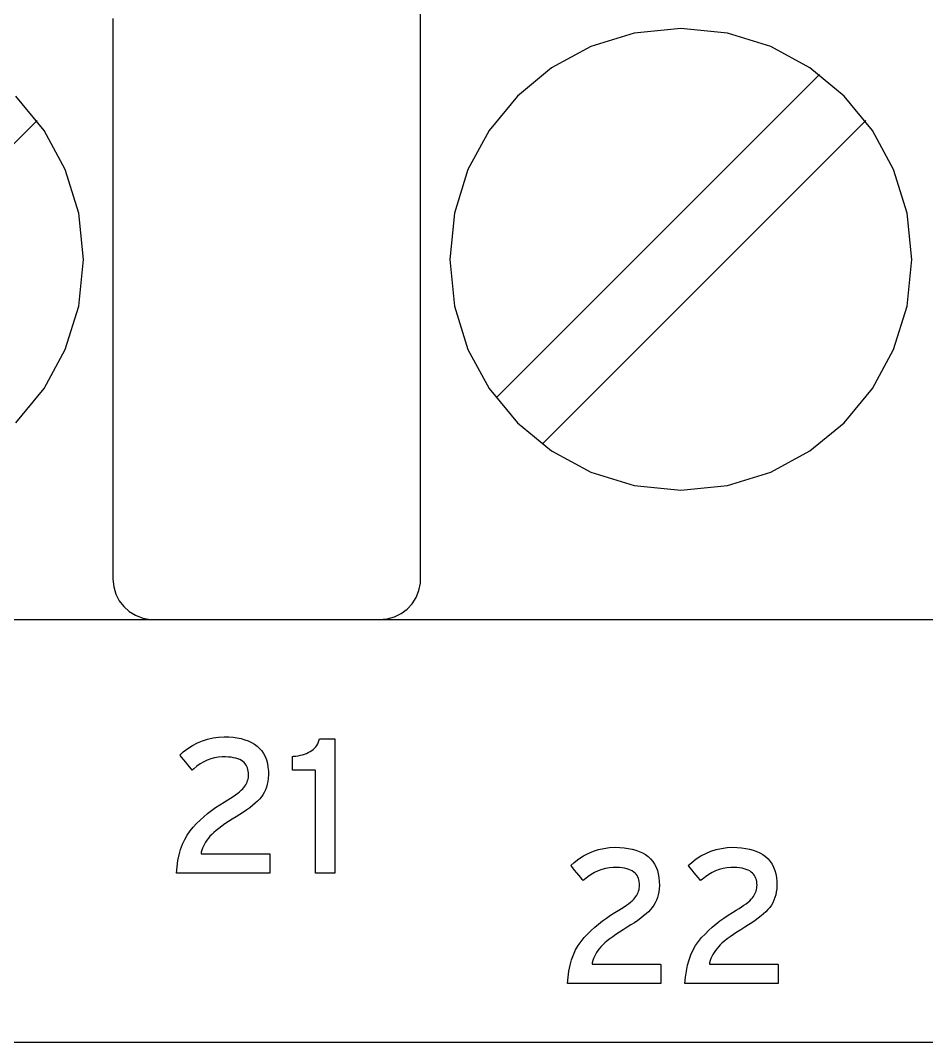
# Model space of a CAD drawing. Extents: x 1 to 47.7, y 0.2 to 35.
# Drawn here: x 33.393 to 34.049, y 8.915 to 9.655 of the extents above; entities that cross this region are included whole.
import ezdxf

# ---------------------------------------------------------------- set-up
doc = ezdxf.new("R2010")
doc.units = 0
doc.header["$MEASUREMENT"] = 0
for name, color, linetype in [('7_1__EMPTY_IO_BOARD_POSITI', 7, 'CONTINUOUS'), ('7_2___8__INDEPENDENT_INPUT', 7, 'CONTINUOUS'), ('7_3___8__OPTOISO_INDEPENDE', 7, 'CONTINUOUS'), ('7_4___24__OPTOISO_INDEPEND', 7, 'CONTINUOUS'), ('7_5___8__INDEPENDENT_INPUT', 7, 'CONTINUOUS'), ('7_6____8__INDEPENDENT_INPU', 7, 'CONTINUOUS'), ('7_7____8__OPTOISO_INDEPEND', 7, 'CONTINUOUS'), ('7_8____8__OPTOISO_INDEPEND', 7, 'CONTINUOUS'), ('8_0_____DWG', 7, 'CONTINUOUS')]:
    doc.layers.add(name, color=color, linetype=linetype)

msp = doc.modelspace()

# ---------------------------------------------------------------- linework, layer by layer
at = {"layer": '7_1__EMPTY_IO_BOARD_POSITI'}
msp.add_lwpolyline([(34.71743, 9.22102), (34.31052, 9.22102), (34.11066, 9.22102), (33.91481, 9.22102), (33.72421, 9.22102), (33.54009, 9.22102), (33.45083, 9.22102), (33.36365, 9.22102)], dxfattribs=at)
at = {"layer": '7_2___8__INDEPENDENT_INPUT'}
for points in [[(33.45966, 9.65651), (33.45966, 9.62678), (33.45966, 9.575), (33.45966, 9.5092), (33.45966, 9.43739), (33.45966, 9.36757), (33.45966, 9.30778), (33.45966, 9.26603), (33.45966, 9.25033), (33.4602, 9.24477), (33.46176, 9.23956), (33.46423, 9.23481), (33.46752, 9.2306), (33.47151, 9.22704), (33.47612, 9.22423), (33.48125, 9.22226), (33.48678, 9.22122), (33.49129, 9.22109), (33.50309, 9.22109), (33.52364, 9.22109), (33.54976, 9.22109), (33.57827, 9.22109), (33.60598, 9.22109), (33.62971, 9.22109), (33.64629, 9.22109), (33.65252, 9.22109), (33.65822, 9.22162), (33.66356, 9.22313), (33.66843, 9.22554), (33.67275, 9.22874), (33.6764, 9.23263), (33.67929, 9.23712), (33.68131, 9.24212), (33.68237, 9.24751), (33.68251, 9.25442), (33.68251, 9.28415), (33.68251, 9.33593), (33.68251, 9.40173), (33.68251, 9.47354), (33.68251, 9.54335), (33.68251, 9.60315), (33.68251, 9.6449), (33.68251, 9.6606)], [(33.73721, 9.38165), (33.97148, 9.61592)], [(33.38931, 9.36373), (33.40974, 9.38846), (33.42516, 9.41684), (33.43491, 9.4482), (33.43831, 9.48189), (33.43491, 9.51559), (33.42516, 9.54701), (33.40974, 9.57545), (33.38931, 9.60024)], [(33.17063, 9.34823), (33.40489, 9.5825)], [(33.77063, 9.34823), (34.0049, 9.5825)], [(33.27314, 9.22109), (33.39452, 9.22109), (33.52036, 9.22109), (33.6502, 9.22109), (33.78361, 9.22109), (33.92013, 9.22109), (34.05933, 9.22109), (34.20075, 9.22109), (34.4885, 9.22109), (34.7798, 9.22109)]]:
    msp.add_lwpolyline(points, dxfattribs=at)
msp.add_lwpolyline([(33.70363, 9.48189), (33.70703, 9.4482), (33.71678, 9.41684), (33.73221, 9.38846), (33.75265, 9.36373), (33.77743, 9.34334), (33.80587, 9.32794), (33.8373, 9.31821), (33.87106, 9.31481), (33.90475, 9.31821), (33.93615, 9.32794), (33.96456, 9.34334), (33.98931, 9.36373), (34.00974, 9.38846), (34.02517, 9.41684), (34.03492, 9.4482), (34.03832, 9.48189), (34.03492, 9.51559), (34.02517, 9.54701), (34.00974, 9.57545), (33.98931, 9.60024), (33.96456, 9.6207), (33.93615, 9.63616), (33.90475, 9.64593), (33.87106, 9.64934), (33.8373, 9.64593), (33.80587, 9.63616), (33.77743, 9.6207), (33.75265, 9.60024), (33.73221, 9.57545), (33.71678, 9.54701), (33.70703, 9.51559)], close=True, dxfattribs=at)
at = {"layer": '7_3___8__OPTOISO_INDEPENDE'}
for points in [[(33.45966, 9.65651), (33.45966, 9.62678), (33.45966, 9.575), (33.45966, 9.5092), (33.45966, 9.43739), (33.45966, 9.36757), (33.45966, 9.30778), (33.45966, 9.26603), (33.45966, 9.25033), (33.4602, 9.24477), (33.46176, 9.23956), (33.46423, 9.23481), (33.46752, 9.2306), (33.47151, 9.22704), (33.47612, 9.22423), (33.48125, 9.22226), (33.48678, 9.22122), (33.49129, 9.22109), (33.50309, 9.22109), (33.52364, 9.22109), (33.54976, 9.22109), (33.57827, 9.22109), (33.60598, 9.22109), (33.62971, 9.22109), (33.64629, 9.22109), (33.65252, 9.22109), (33.65822, 9.22162), (33.66356, 9.22313), (33.66843, 9.22554), (33.67275, 9.22874), (33.6764, 9.23263), (33.67929, 9.23712), (33.68131, 9.24212), (33.68237, 9.24751), (33.68251, 9.25442), (33.68251, 9.28415), (33.68251, 9.33593), (33.68251, 9.40173), (33.68251, 9.47354), (33.68251, 9.54335), (33.68251, 9.60315), (33.68251, 9.6449), (33.68251, 9.6606)], [(33.73721, 9.38165), (33.97148, 9.61592)], [(33.38931, 9.36373), (33.40974, 9.38846), (33.42516, 9.41684), (33.43491, 9.4482), (33.43831, 9.48189), (33.43491, 9.51559), (33.42516, 9.54701), (33.40974, 9.57545), (33.38931, 9.60024)], [(33.17063, 9.34823), (33.40489, 9.5825)], [(33.77063, 9.34823), (34.0049, 9.5825)], [(33.27314, 9.22109), (33.39452, 9.22109), (33.52036, 9.22109), (33.6502, 9.22109), (33.78361, 9.22109), (33.92013, 9.22109), (34.05933, 9.22109), (34.20075, 9.22109), (34.4885, 9.22109), (34.7798, 9.22109)]]:
    msp.add_lwpolyline(points, dxfattribs=at)
msp.add_lwpolyline([(33.70363, 9.48189), (33.70703, 9.4482), (33.71678, 9.41684), (33.73221, 9.38846), (33.75265, 9.36373), (33.77743, 9.34334), (33.80587, 9.32794), (33.8373, 9.31821), (33.87106, 9.31481), (33.90475, 9.31821), (33.93615, 9.32794), (33.96456, 9.34334), (33.98931, 9.36373), (34.00974, 9.38846), (34.02517, 9.41684), (34.03492, 9.4482), (34.03832, 9.48189), (34.03492, 9.51559), (34.02517, 9.54701), (34.00974, 9.57545), (33.98931, 9.60024), (33.96456, 9.6207), (33.93615, 9.63616), (33.90475, 9.64593), (33.87106, 9.64934), (33.8373, 9.64593), (33.80587, 9.63616), (33.77743, 9.6207), (33.75265, 9.60024), (33.73221, 9.57545), (33.71678, 9.54701), (33.70703, 9.51559)], close=True, dxfattribs=at)
at = {"layer": '7_4___24__OPTOISO_INDEPEND'}
for points in [[(33.45966, 9.65651), (33.45966, 9.62678), (33.45966, 9.575), (33.45966, 9.5092), (33.45966, 9.43739), (33.45966, 9.36757), (33.45966, 9.30778), (33.45966, 9.26603), (33.45966, 9.25033), (33.4602, 9.24477), (33.46176, 9.23956), (33.46423, 9.23481), (33.46752, 9.2306), (33.47151, 9.22704), (33.47612, 9.22423), (33.48125, 9.22226), (33.48678, 9.22122), (33.49129, 9.22109), (33.50309, 9.22109), (33.52364, 9.22109), (33.54976, 9.22109), (33.57827, 9.22109), (33.60598, 9.22109), (33.62971, 9.22109), (33.64629, 9.22109), (33.65252, 9.22109), (33.65822, 9.22162), (33.66356, 9.22313), (33.66843, 9.22554), (33.67275, 9.22874), (33.6764, 9.23263), (33.67929, 9.23712), (33.68131, 9.24212), (33.68237, 9.24751), (33.68251, 9.25442), (33.68251, 9.28415), (33.68251, 9.33593), (33.68251, 9.40173), (33.68251, 9.47354), (33.68251, 9.54335), (33.68251, 9.60315), (33.68251, 9.6449), (33.68251, 9.6606)], [(33.73721, 9.38165), (33.97148, 9.61592)], [(33.38931, 9.36373), (33.40974, 9.38846), (33.42516, 9.41684), (33.43491, 9.4482), (33.43831, 9.48189), (33.43491, 9.51559), (33.42516, 9.54701), (33.40974, 9.57545), (33.38931, 9.60024)], [(33.17063, 9.34823), (33.40489, 9.5825)], [(33.77063, 9.34823), (34.0049, 9.5825)], [(33.27314, 9.22109), (33.39452, 9.22109), (33.52036, 9.22109), (33.6502, 9.22109), (33.78361, 9.22109), (33.92013, 9.22109), (34.05933, 9.22109), (34.20075, 9.22109), (34.4885, 9.22109), (34.7798, 9.22109)]]:
    msp.add_lwpolyline(points, dxfattribs=at)
msp.add_lwpolyline([(33.70363, 9.48189), (33.70703, 9.4482), (33.71678, 9.41684), (33.73221, 9.38846), (33.75265, 9.36373), (33.77743, 9.34334), (33.80587, 9.32794), (33.8373, 9.31821), (33.87106, 9.31481), (33.90475, 9.31821), (33.93615, 9.32794), (33.96456, 9.34334), (33.98931, 9.36373), (34.00974, 9.38846), (34.02517, 9.41684), (34.03492, 9.4482), (34.03832, 9.48189), (34.03492, 9.51559), (34.02517, 9.54701), (34.00974, 9.57545), (33.98931, 9.60024), (33.96456, 9.6207), (33.93615, 9.63616), (33.90475, 9.64593), (33.87106, 9.64934), (33.8373, 9.64593), (33.80587, 9.63616), (33.77743, 9.6207), (33.75265, 9.60024), (33.73221, 9.57545), (33.71678, 9.54701), (33.70703, 9.51559)], close=True, dxfattribs=at)
at = {"layer": '7_5___8__INDEPENDENT_INPUT'}
for points in [[(33.45966, 9.65651), (33.45966, 9.62678), (33.45966, 9.575), (33.45966, 9.5092), (33.45966, 9.43739), (33.45966, 9.36757), (33.45966, 9.30778), (33.45966, 9.26603), (33.45966, 9.25033), (33.4602, 9.24477), (33.46176, 9.23956), (33.46423, 9.23481), (33.46752, 9.2306), (33.47151, 9.22704), (33.47612, 9.22423), (33.48125, 9.22226), (33.48678, 9.22122), (33.49129, 9.22109), (33.50309, 9.22109), (33.52364, 9.22109), (33.54976, 9.22109), (33.57827, 9.22109), (33.60598, 9.22109), (33.62971, 9.22109), (33.64629, 9.22109), (33.65252, 9.22109), (33.65822, 9.22162), (33.66356, 9.22313), (33.66843, 9.22554), (33.67275, 9.22874), (33.6764, 9.23263), (33.67929, 9.23712), (33.68131, 9.24212), (33.68237, 9.24751), (33.68251, 9.25442), (33.68251, 9.28415), (33.68251, 9.33593), (33.68251, 9.40173), (33.68251, 9.47354), (33.68251, 9.54335), (33.68251, 9.60315), (33.68251, 9.6449), (33.68251, 9.6606)], [(33.73721, 9.38165), (33.97148, 9.61592)], [(33.38931, 9.36373), (33.40974, 9.38846), (33.42516, 9.41684), (33.43491, 9.4482), (33.43831, 9.48189), (33.43491, 9.51559), (33.42516, 9.54701), (33.40974, 9.57545), (33.38931, 9.60024)], [(33.17063, 9.34823), (33.40489, 9.5825)], [(33.77063, 9.34823), (34.0049, 9.5825)], [(33.27314, 9.22109), (33.39452, 9.22109), (33.52036, 9.22109), (33.6502, 9.22109), (33.78361, 9.22109), (33.92013, 9.22109), (34.05933, 9.22109), (34.20075, 9.22109), (34.4885, 9.22109), (34.7798, 9.22109)]]:
    msp.add_lwpolyline(points, dxfattribs=at)
msp.add_lwpolyline([(33.70363, 9.48189), (33.70703, 9.4482), (33.71678, 9.41684), (33.73221, 9.38846), (33.75265, 9.36373), (33.77743, 9.34334), (33.80587, 9.32794), (33.8373, 9.31821), (33.87106, 9.31481), (33.90475, 9.31821), (33.93615, 9.32794), (33.96456, 9.34334), (33.98931, 9.36373), (34.00974, 9.38846), (34.02517, 9.41684), (34.03492, 9.4482), (34.03832, 9.48189), (34.03492, 9.51559), (34.02517, 9.54701), (34.00974, 9.57545), (33.98931, 9.60024), (33.96456, 9.6207), (33.93615, 9.63616), (33.90475, 9.64593), (33.87106, 9.64934), (33.8373, 9.64593), (33.80587, 9.63616), (33.77743, 9.6207), (33.75265, 9.60024), (33.73221, 9.57545), (33.71678, 9.54701), (33.70703, 9.51559)], close=True, dxfattribs=at)
at = {"layer": '7_6____8__INDEPENDENT_INPU'}
for points in [[(33.45966, 9.65651), (33.45966, 9.62678), (33.45966, 9.575), (33.45966, 9.5092), (33.45966, 9.43739), (33.45966, 9.36757), (33.45966, 9.30778), (33.45966, 9.26603), (33.45966, 9.25033), (33.4602, 9.24477), (33.46176, 9.23956), (33.46423, 9.23481), (33.46752, 9.2306), (33.47151, 9.22704), (33.47612, 9.22423), (33.48125, 9.22226), (33.48678, 9.22122), (33.49129, 9.22109), (33.50309, 9.22109), (33.52364, 9.22109), (33.54976, 9.22109), (33.57827, 9.22109), (33.60598, 9.22109), (33.62971, 9.22109), (33.64629, 9.22109), (33.65252, 9.22109), (33.65822, 9.22162), (33.66356, 9.22313), (33.66843, 9.22554), (33.67275, 9.22874), (33.6764, 9.23263), (33.67929, 9.23712), (33.68131, 9.24212), (33.68237, 9.24751), (33.68251, 9.25442), (33.68251, 9.28415), (33.68251, 9.33593), (33.68251, 9.40173), (33.68251, 9.47354), (33.68251, 9.54335), (33.68251, 9.60315), (33.68251, 9.6449), (33.68251, 9.6606)], [(33.73721, 9.38165), (33.97148, 9.61592)], [(33.38931, 9.36373), (33.40974, 9.38846), (33.42516, 9.41684), (33.43491, 9.4482), (33.43831, 9.48189), (33.43491, 9.51559), (33.42516, 9.54701), (33.40974, 9.57545), (33.38931, 9.60024)], [(33.17063, 9.34823), (33.40489, 9.5825)], [(33.77063, 9.34823), (34.0049, 9.5825)], [(33.27314, 9.22109), (33.39452, 9.22109), (33.52036, 9.22109), (33.6502, 9.22109), (33.78361, 9.22109), (33.92013, 9.22109), (34.05933, 9.22109), (34.20075, 9.22109), (34.4885, 9.22109), (34.7798, 9.22109)]]:
    msp.add_lwpolyline(points, dxfattribs=at)
msp.add_lwpolyline([(33.70363, 9.48189), (33.70703, 9.4482), (33.71678, 9.41684), (33.73221, 9.38846), (33.75265, 9.36373), (33.77743, 9.34334), (33.80587, 9.32794), (33.8373, 9.31821), (33.87106, 9.31481), (33.90475, 9.31821), (33.93615, 9.32794), (33.96456, 9.34334), (33.98931, 9.36373), (34.00974, 9.38846), (34.02517, 9.41684), (34.03492, 9.4482), (34.03832, 9.48189), (34.03492, 9.51559), (34.02517, 9.54701), (34.00974, 9.57545), (33.98931, 9.60024), (33.96456, 9.6207), (33.93615, 9.63616), (33.90475, 9.64593), (33.87106, 9.64934), (33.8373, 9.64593), (33.80587, 9.63616), (33.77743, 9.6207), (33.75265, 9.60024), (33.73221, 9.57545), (33.71678, 9.54701), (33.70703, 9.51559)], close=True, dxfattribs=at)
at = {"layer": '7_7____8__OPTOISO_INDEPEND'}
for points in [[(33.45966, 9.65651), (33.45966, 9.62678), (33.45966, 9.575), (33.45966, 9.5092), (33.45966, 9.43739), (33.45966, 9.36757), (33.45966, 9.30778), (33.45966, 9.26603), (33.45966, 9.25033), (33.4602, 9.24477), (33.46176, 9.23956), (33.46423, 9.23481), (33.46752, 9.2306), (33.47151, 9.22704), (33.47612, 9.22423), (33.48125, 9.22226), (33.48678, 9.22122), (33.49129, 9.22109), (33.50309, 9.22109), (33.52364, 9.22109), (33.54976, 9.22109), (33.57827, 9.22109), (33.60598, 9.22109), (33.62971, 9.22109), (33.64629, 9.22109), (33.65252, 9.22109), (33.65822, 9.22162), (33.66356, 9.22313), (33.66843, 9.22554), (33.67275, 9.22874), (33.6764, 9.23263), (33.67929, 9.23712), (33.68131, 9.24212), (33.68237, 9.24751), (33.68251, 9.25442), (33.68251, 9.28415), (33.68251, 9.33593), (33.68251, 9.40173), (33.68251, 9.47354), (33.68251, 9.54335), (33.68251, 9.60315), (33.68251, 9.6449), (33.68251, 9.6606)], [(33.73721, 9.38165), (33.97148, 9.61592)], [(33.38931, 9.36373), (33.40974, 9.38846), (33.42516, 9.41684), (33.43491, 9.4482), (33.43831, 9.48189), (33.43491, 9.51559), (33.42516, 9.54701), (33.40974, 9.57545), (33.38931, 9.60024)], [(33.17063, 9.34823), (33.40489, 9.5825)], [(33.77063, 9.34823), (34.0049, 9.5825)], [(33.27314, 9.22109), (33.39452, 9.22109), (33.52036, 9.22109), (33.6502, 9.22109), (33.78361, 9.22109), (33.92013, 9.22109), (34.05933, 9.22109), (34.20075, 9.22109), (34.4885, 9.22109), (34.7798, 9.22109)]]:
    msp.add_lwpolyline(points, dxfattribs=at)
msp.add_lwpolyline([(33.70363, 9.48189), (33.70703, 9.4482), (33.71678, 9.41684), (33.73221, 9.38846), (33.75265, 9.36373), (33.77743, 9.34334), (33.80587, 9.32794), (33.8373, 9.31821), (33.87106, 9.31481), (33.90475, 9.31821), (33.93615, 9.32794), (33.96456, 9.34334), (33.98931, 9.36373), (34.00974, 9.38846), (34.02517, 9.41684), (34.03492, 9.4482), (34.03832, 9.48189), (34.03492, 9.51559), (34.02517, 9.54701), (34.00974, 9.57545), (33.98931, 9.60024), (33.96456, 9.6207), (33.93615, 9.63616), (33.90475, 9.64593), (33.87106, 9.64934), (33.8373, 9.64593), (33.80587, 9.63616), (33.77743, 9.6207), (33.75265, 9.60024), (33.73221, 9.57545), (33.71678, 9.54701), (33.70703, 9.51559)], close=True, dxfattribs=at)
at = {"layer": '7_8____8__OPTOISO_INDEPEND'}
for points in [[(33.45966, 9.65651), (33.45966, 9.62678), (33.45966, 9.575), (33.45966, 9.5092), (33.45966, 9.43739), (33.45966, 9.36757), (33.45966, 9.30778), (33.45966, 9.26603), (33.45966, 9.25033), (33.4602, 9.24477), (33.46176, 9.23956), (33.46423, 9.23481), (33.46752, 9.2306), (33.47151, 9.22704), (33.47612, 9.22423), (33.48125, 9.22226), (33.48678, 9.22122), (33.49129, 9.22109), (33.50309, 9.22109), (33.52364, 9.22109), (33.54976, 9.22109), (33.57827, 9.22109), (33.60598, 9.22109), (33.62971, 9.22109), (33.64629, 9.22109), (33.65252, 9.22109), (33.65822, 9.22162), (33.66356, 9.22313), (33.66843, 9.22554), (33.67275, 9.22874), (33.6764, 9.23263), (33.67929, 9.23712), (33.68131, 9.24212), (33.68237, 9.24751), (33.68251, 9.25442), (33.68251, 9.28415), (33.68251, 9.33593), (33.68251, 9.40173), (33.68251, 9.47354), (33.68251, 9.54335), (33.68251, 9.60315), (33.68251, 9.6449), (33.68251, 9.6606)], [(33.73721, 9.38165), (33.97148, 9.61592)], [(33.38931, 9.36373), (33.40974, 9.38846), (33.42516, 9.41684), (33.43491, 9.4482), (33.43831, 9.48189), (33.43491, 9.51559), (33.42516, 9.54701), (33.40974, 9.57545), (33.38931, 9.60024)], [(33.17063, 9.34823), (33.40489, 9.5825)], [(33.77063, 9.34823), (34.0049, 9.5825)], [(33.27314, 9.22109), (33.39452, 9.22109), (33.52036, 9.22109), (33.6502, 9.22109), (33.78361, 9.22109), (33.92013, 9.22109), (34.05933, 9.22109), (34.20075, 9.22109), (34.4885, 9.22109), (34.7798, 9.22109)]]:
    msp.add_lwpolyline(points, dxfattribs=at)
msp.add_lwpolyline([(33.70363, 9.48189), (33.70703, 9.4482), (33.71678, 9.41684), (33.73221, 9.38846), (33.75265, 9.36373), (33.77743, 9.34334), (33.80587, 9.32794), (33.8373, 9.31821), (33.87106, 9.31481), (33.90475, 9.31821), (33.93615, 9.32794), (33.96456, 9.34334), (33.98931, 9.36373), (34.00974, 9.38846), (34.02517, 9.41684), (34.03492, 9.4482), (34.03832, 9.48189), (34.03492, 9.51559), (34.02517, 9.54701), (34.00974, 9.57545), (33.98931, 9.60024), (33.96456, 9.6207), (33.93615, 9.63616), (33.90475, 9.64593), (33.87106, 9.64934), (33.8373, 9.64593), (33.80587, 9.63616), (33.77743, 9.6207), (33.75265, 9.60024), (33.73221, 9.57545), (33.71678, 9.54701), (33.70703, 9.51559)], close=True, dxfattribs=at)
at = {"layer": '8_0_____DWG'}
for points in [[(33.5057, 9.03747), (33.5061, 9.04213), (33.50674, 9.04655), (33.50761, 9.05074), (33.50872, 9.05468), (33.51007, 9.05839), (33.51165, 9.06186), (33.51346, 9.06509), (33.51551, 9.06809), (33.51779, 9.07084), (33.52023, 9.07343), (33.52277, 9.07593), (33.52541, 9.07834), (33.52815, 9.08065), (33.53099, 9.08287), (33.53393, 9.085), (33.53698, 9.08703), (33.54012, 9.08897), (33.54287, 9.09058), (33.5449, 9.09184), (33.54676, 9.09306), (33.54847, 9.09424), (33.55002, 9.09538), (33.5514, 9.09648), (33.55262, 9.09754), (33.55368, 9.09855), (33.55457, 9.09953), (33.55529, 9.10049), (33.5559, 9.10147), (33.55643, 9.10247), (33.55688, 9.10348), (33.55724, 9.10451), (33.55753, 9.10556), (33.55774, 9.10663), (33.55787, 9.10772), (33.55792, 9.10882), (33.55787, 9.11012), (33.55773, 9.11139), (33.55747, 9.11258), (33.55712, 9.11371), (33.55665, 9.11477), (33.55608, 9.11576), (33.55541, 9.11668), (33.55463, 9.11754), (33.55374, 9.11833), (33.55268, 9.11906), (33.55148, 9.11971), (33.55013, 9.12026), (33.54865, 9.12073), (33.54703, 9.1211), (33.54526, 9.12138), (33.54335, 9.12158), (33.54131, 9.12168), (33.5389, 9.12167), (33.53605, 9.12141), (33.53328, 9.12091), (33.53058, 9.12017), (33.52795, 9.1192), (33.52539, 9.11798), (33.52291, 9.11653), (33.52049, 9.11484), (33.51815, 9.11292), (33.51703, 9.11211), (33.51638, 9.11291), (33.51529, 9.11425), (33.5139, 9.11596), (33.51238, 9.11783), (33.51088, 9.11967), (33.50958, 9.12128), (33.50861, 9.12247), (33.50816, 9.12303), (33.51061, 9.12524), (33.51389, 9.12776), (33.51729, 9.12995), (33.52082, 9.13181), (33.52447, 9.13334), (33.52825, 9.13455), (33.53215, 9.13543), (33.53617, 9.13598), (33.54031, 9.13621), (33.54362, 9.13613), (33.54676, 9.13588), (33.54974, 9.13546), (33.55255, 9.13488), (33.5552, 9.13414), (33.55768, 9.13323), (33.55999, 9.13215), (33.56213, 9.13091), (33.5641, 9.12949), (33.56588, 9.12784), (33.56744, 9.12602), (33.56878, 9.12402), (33.56991, 9.12184), (33.57081, 9.11949), (33.57151, 9.11695), (33.57198, 9.11424), (33.57224, 9.11135), (33.57228, 9.10858), (33.57214, 9.10621), (33.57186, 9.10395), (33.57144, 9.1018), (33.57088, 9.09975), (33.57017, 9.09782), (33.56932, 9.09599), (33.56832, 9.09427), (33.56718, 9.09267), (33.56586, 9.09114), (33.56434, 9.0896), (33.56266, 9.08805), (33.5608, 9.08647), (33.55878, 9.08487), (33.55658, 9.08326), (33.55421, 9.08163), (33.55167, 9.07997), (33.54896, 9.0783), (33.54606, 9.07652), (33.54333, 9.07479), (33.54081, 9.07311), (33.53849, 9.07149), (33.53638, 9.06992), (33.53446, 9.0684), (33.53275, 9.06694), (33.53124, 9.06554), (33.52993, 9.06418), (33.52877, 9.06281), (33.52772, 9.06141), (33.52677, 9.05999), (33.52593, 9.05856), (33.52519, 9.0571), (33.52455, 9.05562), (33.52403, 9.05412), (33.5236, 9.05259), (33.52359, 9.05157), (33.52648, 9.05157), (33.53208, 9.05157), (33.53949, 9.05157), (33.54784, 9.05157), (33.55624, 9.05157), (33.5638, 9.05157), (33.56964, 9.05157), (33.57287, 9.05157), (33.57324, 9.05141), (33.57324, 9.0504), (33.57324, 9.04868), (33.57324, 9.0465), (33.57324, 9.04412), (33.57324, 9.04177), (33.57324, 9.03972), (33.57324, 9.03821), (33.57324, 9.0375), (33.57175, 9.03747), (33.56605, 9.03747), (33.55723, 9.03747), (33.54648, 9.03747), (33.53499, 9.03747), (33.52397, 9.03747), (33.51462, 9.03747), (33.50813, 9.03747)], [(33.6064, 9.03747), (33.6064, 9.04032), (33.6064, 9.04791), (33.6064, 9.05877), (33.6064, 9.07145), (33.6064, 9.0845), (33.6064, 9.09645), (33.6064, 9.10586), (33.6064, 9.11126), (33.60624, 9.112), (33.60503, 9.112), (33.60292, 9.112), (33.60024, 9.112), (33.59732, 9.112), (33.59448, 9.112), (33.59205, 9.112), (33.59035, 9.112), (33.58971, 9.112), (33.58971, 9.11238), (33.58971, 9.11341), (33.58971, 9.11487), (33.58971, 9.11658), (33.58971, 9.11833), (33.58971, 9.11994), (33.58971, 9.12121), (33.58971, 9.12194), (33.59057, 9.12211), (33.59226, 9.1223), (33.5939, 9.12256), (33.59547, 9.12288), (33.59699, 9.12327), (33.59844, 9.12373), (33.59984, 9.12425), (33.60118, 9.12484), (33.60246, 9.1255), (33.60364, 9.1262), (33.60472, 9.127), (33.60569, 9.1279), (33.60655, 9.12891), (33.60731, 9.13001), (33.60796, 9.13121), (33.60849, 9.13251), (33.60893, 9.13391), (33.60922, 9.13465), (33.61004, 9.13465), (33.61148, 9.13465), (33.61331, 9.13465), (33.61531, 9.13465), (33.61725, 9.13465), (33.61891, 9.13465), (33.62007, 9.13465), (33.62051, 9.13465), (33.62051, 9.13093), (33.62051, 9.12104), (33.62051, 9.10688), (33.62051, 9.09034), (33.62051, 9.07333), (33.62051, 9.05774), (33.62051, 9.04548), (33.62051, 9.03844), (33.62037, 9.03747), (33.61935, 9.03747), (33.61757, 9.03747), (33.61531, 9.03747), (33.61284, 9.03747), (33.61044, 9.03747), (33.60838, 9.03747), (33.60694, 9.03747)], [(33.78889, 8.95744), (33.78929, 8.9621), (33.78992, 8.96652), (33.79079, 8.97071), (33.7919, 8.97465), (33.79325, 8.97836), (33.79483, 8.98183), (33.79664, 8.98506), (33.7987, 8.98806), (33.80098, 8.99081), (33.80342, 8.9934), (33.80596, 8.9959), (33.8086, 8.99831), (33.81133, 9.00062), (33.81417, 9.00284), (33.81711, 9.00497), (33.82015, 9.007), (33.8233, 9.00894), (33.82604, 9.01055), (33.82807, 9.01181), (33.82994, 9.01303), (33.83165, 9.01421), (33.83319, 9.01535), (33.83458, 9.01645), (33.8358, 9.0175), (33.83686, 9.01852), (33.83776, 9.0195), (33.83848, 9.02046), (33.83908, 9.02144), (33.83961, 9.02244), (33.84006, 9.02345), (33.84043, 9.02448), (33.84072, 9.02553), (33.84093, 9.0266), (33.84106, 9.02768), (33.8411, 9.02879), (33.84106, 9.03009), (33.84092, 9.03136), (33.84066, 9.03255), (33.84031, 9.03368), (33.83984, 9.03474), (33.83927, 9.03573), (33.8386, 9.03665), (33.83782, 9.03751), (33.83693, 9.0383), (33.83587, 9.03903), (33.83467, 9.03968), (33.83332, 9.04023), (33.83184, 9.04069), (33.83021, 9.04107), (33.82844, 9.04135), (33.82654, 9.04155), (33.82448, 9.04165), (33.82208, 9.04164), (33.81923, 9.04138), (33.81646, 9.04088), (33.81376, 9.04014), (33.81113, 9.03917), (33.80857, 9.03795), (33.80609, 9.0365), (33.80368, 9.03481), (33.80134, 9.03289), (33.80022, 9.03208), (33.79957, 9.03287), (33.79847, 9.03422), (33.79708, 9.03593), (33.79556, 9.0378), (33.79406, 9.03964), (33.79275, 9.04125), (33.79179, 9.04244), (33.79133, 9.043), (33.79378, 9.04521), (33.79707, 9.04773), (33.80048, 9.04992), (33.804, 9.05178), (33.80765, 9.05331), (33.81143, 9.05452), (33.81532, 9.0554), (33.81934, 9.05595), (33.82349, 9.05618), (33.8268, 9.0561), (33.82995, 9.05585), (33.83293, 9.05543), (33.83574, 9.05485), (33.83838, 9.05411), (33.84086, 9.0532), (33.84317, 9.05212), (33.84532, 9.05088), (33.84729, 9.04946), (33.84907, 9.04781), (33.85062, 9.04599), (33.85196, 9.04399), (33.85309, 9.04181), (33.854, 9.03946), (33.85469, 9.03692), (33.85516, 9.03421), (33.85542, 9.03132), (33.85545, 9.02855), (33.85532, 9.02618), (33.85504, 9.02392), (33.85462, 9.02176), (33.85405, 9.01972), (33.85334, 9.01779), (33.85249, 9.01596), (33.8515, 9.01424), (33.85036, 9.01264), (33.84903, 9.01111), (33.84752, 9.00957), (33.84583, 9.00802), (33.84398, 9.00644), (33.84195, 9.00484), (33.83976, 9.00323), (33.83739, 9.00159), (33.83486, 8.99994), (33.83215, 8.99826), (33.82925, 8.99649), (33.82652, 8.99476), (33.824, 8.99308), (33.82168, 8.99145), (33.81956, 8.98988), (33.81765, 8.98837), (33.81593, 8.98691), (33.81443, 8.9855), (33.81312, 8.98414), (33.81196, 8.98277), (33.8109, 8.98138), (33.80995, 8.97996), (33.80911, 8.97853), (33.80837, 8.97707), (33.80774, 8.97559), (33.80721, 8.97409), (33.80678, 8.97257), (33.80677, 8.97154), (33.80966, 8.97154), (33.81526, 8.97154), (33.82267, 8.97154), (33.83102, 8.97154), (33.83941, 8.97154), (33.84697, 8.97154), (33.85281, 8.97154), (33.85605, 8.97154), (33.85642, 8.97138), (33.85642, 8.97037), (33.85642, 8.96865), (33.85642, 8.96648), (33.85642, 8.96409), (33.85642, 8.96175), (33.85642, 8.95969), (33.85642, 8.95818), (33.85642, 8.95746), (33.85492, 8.95744), (33.84923, 8.95744), (33.84041, 8.95744), (33.82966, 8.95744), (33.81818, 8.95744), (33.80716, 8.95744), (33.79781, 8.95744), (33.79132, 8.95744)], [(33.874, 8.95744), (33.8744, 8.9621), (33.87503, 8.96652), (33.87591, 8.97071), (33.87701, 8.97465), (33.87836, 8.97836), (33.87994, 8.98183), (33.88175, 8.98506), (33.88381, 8.98806), (33.88609, 8.99081), (33.88853, 8.9934), (33.89107, 8.9959), (33.89371, 8.99831), (33.89644, 9.00062), (33.89928, 9.00284), (33.90222, 9.00497), (33.90526, 9.007), (33.90841, 9.00894), (33.91115, 9.01055), (33.91318, 9.01181), (33.91505, 9.01303), (33.91676, 9.01421), (33.9183, 9.01535), (33.91969, 9.01645), (33.92091, 9.0175), (33.92197, 9.01852), (33.92287, 9.0195), (33.92359, 9.02046), (33.92419, 9.02144), (33.92472, 9.02244), (33.92517, 9.02345), (33.92554, 9.02448), (33.92583, 9.02553), (33.92604, 9.0266), (33.92617, 9.02768), (33.92621, 9.02879), (33.92617, 9.03009), (33.92603, 9.03136), (33.92577, 9.03255), (33.92542, 9.03368), (33.92495, 9.03474), (33.92438, 9.03573), (33.92371, 9.03665), (33.92293, 9.03751), (33.92204, 9.0383), (33.92098, 9.03903), (33.91978, 9.03968), (33.91843, 9.04023), (33.91695, 9.04069), (33.91532, 9.04107), (33.91355, 9.04135), (33.91165, 9.04155), (33.90959, 9.04165), (33.90719, 9.04164), (33.90434, 9.04138), (33.90157, 9.04088), (33.89887, 9.04014), (33.89624, 9.03917), (33.89368, 9.03795), (33.8912, 9.0365), (33.88879, 9.03481), (33.88645, 9.03289), (33.88533, 9.03208), (33.88468, 9.03287), (33.88358, 9.03422), (33.88219, 9.03593), (33.88067, 9.0378), (33.87917, 9.03964), (33.87786, 9.04125), (33.8769, 9.04244), (33.87644, 9.043), (33.87889, 9.04521), (33.88218, 9.04773), (33.88559, 9.04992), (33.88911, 9.05178), (33.89276, 9.05331), (33.89654, 9.05452), (33.90043, 9.0554), (33.90445, 9.05595), (33.9086, 9.05618), (33.91191, 9.0561), (33.91506, 9.05585), (33.91804, 9.05543), (33.92085, 9.05485), (33.92349, 9.05411), (33.92597, 9.0532), (33.92828, 9.05212), (33.93043, 9.05088), (33.9324, 9.04946), (33.93418, 9.04781), (33.93573, 9.04599), (33.93707, 9.04399), (33.9382, 9.04181), (33.93911, 9.03946), (33.9398, 9.03692), (33.94027, 9.03421), (33.94053, 9.03132), (33.94056, 9.02855), (33.94043, 9.02618), (33.94015, 9.02392), (33.93973, 9.02176), (33.93916, 9.01972), (33.93845, 9.01779), (33.9376, 9.01596), (33.93661, 9.01424), (33.93547, 9.01264), (33.93414, 9.01111), (33.93263, 9.00957), (33.93094, 9.00802), (33.92909, 9.00644), (33.92706, 9.00484), (33.92487, 9.00323), (33.9225, 9.00159), (33.91997, 8.99994), (33.91726, 8.99826), (33.91436, 8.99649), (33.91163, 8.99476), (33.90911, 8.99308), (33.90679, 8.99145), (33.90467, 8.98988), (33.90276, 8.98837), (33.90104, 8.98691), (33.89954, 8.9855), (33.89823, 8.98414), (33.89707, 8.98277), (33.89601, 8.98138), (33.89506, 8.97996), (33.89422, 8.97853), (33.89348, 8.97707), (33.89285, 8.97559), (33.89232, 8.97409), (33.89189, 8.97257), (33.89188, 8.97154), (33.89477, 8.97154), (33.90037, 8.97154), (33.90778, 8.97154), (33.91613, 8.97154), (33.92453, 8.97154), (33.93209, 8.97154), (33.93793, 8.97154), (33.94117, 8.97154), (33.94154, 8.97138), (33.94154, 8.97037), (33.94154, 8.96865), (33.94154, 8.96648), (33.94154, 8.96409), (33.94154, 8.96175), (33.94154, 8.95969), (33.94154, 8.95818), (33.94154, 8.95746), (33.94004, 8.95744), (33.93435, 8.95744), (33.92553, 8.95744), (33.91478, 8.95744), (33.90329, 8.95744), (33.89227, 8.95744), (33.88292, 8.95744), (33.87643, 8.95744)]]:
    msp.add_lwpolyline(points, close=True, dxfattribs=at)
msp.add_lwpolyline([(34.61883, 8.91478), (34.22848, 8.91478), (33.8389, 8.91478), (33.45084, 8.91478), (33.25762, 8.91478), (33.06506, 8.91478), (32.87327, 8.91478), (32.68234, 8.91478), (32.49236, 8.91478), (32.30343, 8.91478), (32.11565, 8.91478), (31.9291, 8.91478), (31.74389, 8.91478), (31.56011, 8.91478)], dxfattribs=at)

doc.saveas('drawing.dxf')
